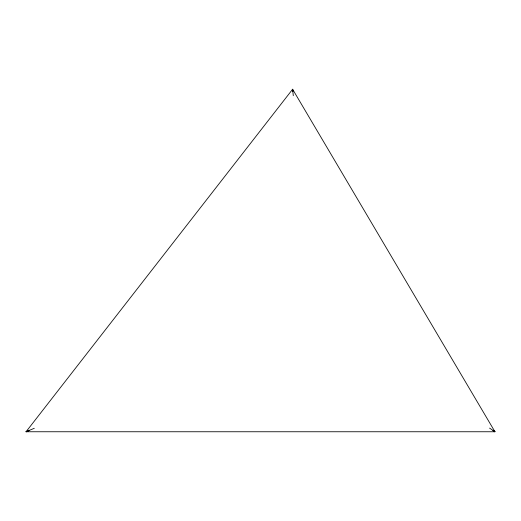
<?xml version="1.0" encoding="UTF-8"?>
<svg xmlns="http://www.w3.org/2000/svg" width="521" height="521" viewBox="0 0 521 521"><rect width="100%" height="100%" fill="white"/><g stroke="black" fill="none" stroke-linecap="round" stroke-linejoin="round"><path stroke-width="0.78" d="M292.366 90.856L292.613 89.247L494.95 431.753L26.05 431.753L292.613 89.247L292.932 90.843M28.212 430.626L26.05 431.753L28.447 431.29M29.033 430.463L26.05 431.753L34.301 428.288M493.387 431.303L494.95 431.753L493.661 430.763M492.899 430.431L494.95 431.753L489.577 428.112M293.284 95.701L292.613 89.247L292.769 91.676"/></g></svg>
